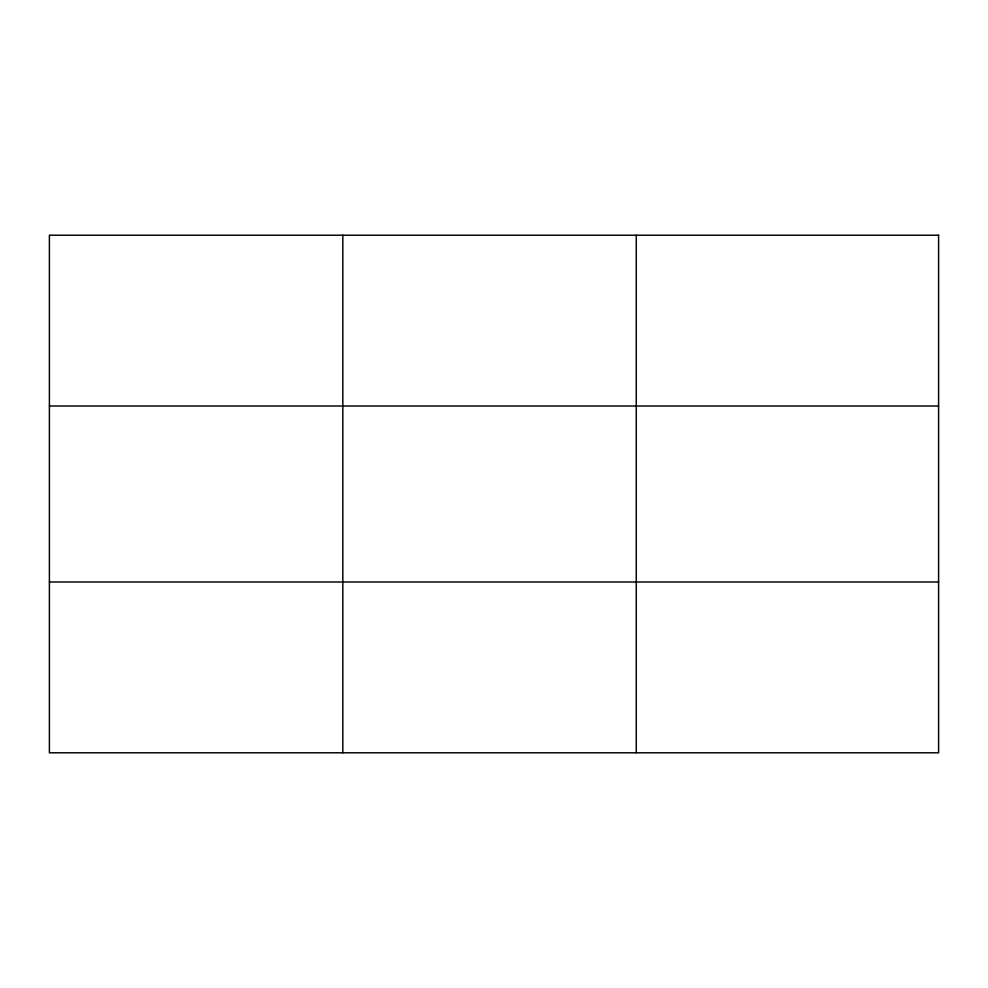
<?xml version="1.0" encoding="UTF-8"?>
<svg xmlns="http://www.w3.org/2000/svg" width="988" height="988" viewBox="0 0 988 988"><rect width="100%" height="100%" fill="white"/><g stroke="black" fill="none" stroke-linecap="round" stroke-linejoin="round"><path stroke-width="1.48" d="M342.836 235.206L342.836 752.794M636.272 235.206L636.272 752.794M49.4 406.006L938.6 406.006M49.4 581.994L938.6 581.994M938.6 235.206L938.6 752.794L49.4 752.794L49.4 235.206L938.6 235.206"/></g></svg>
